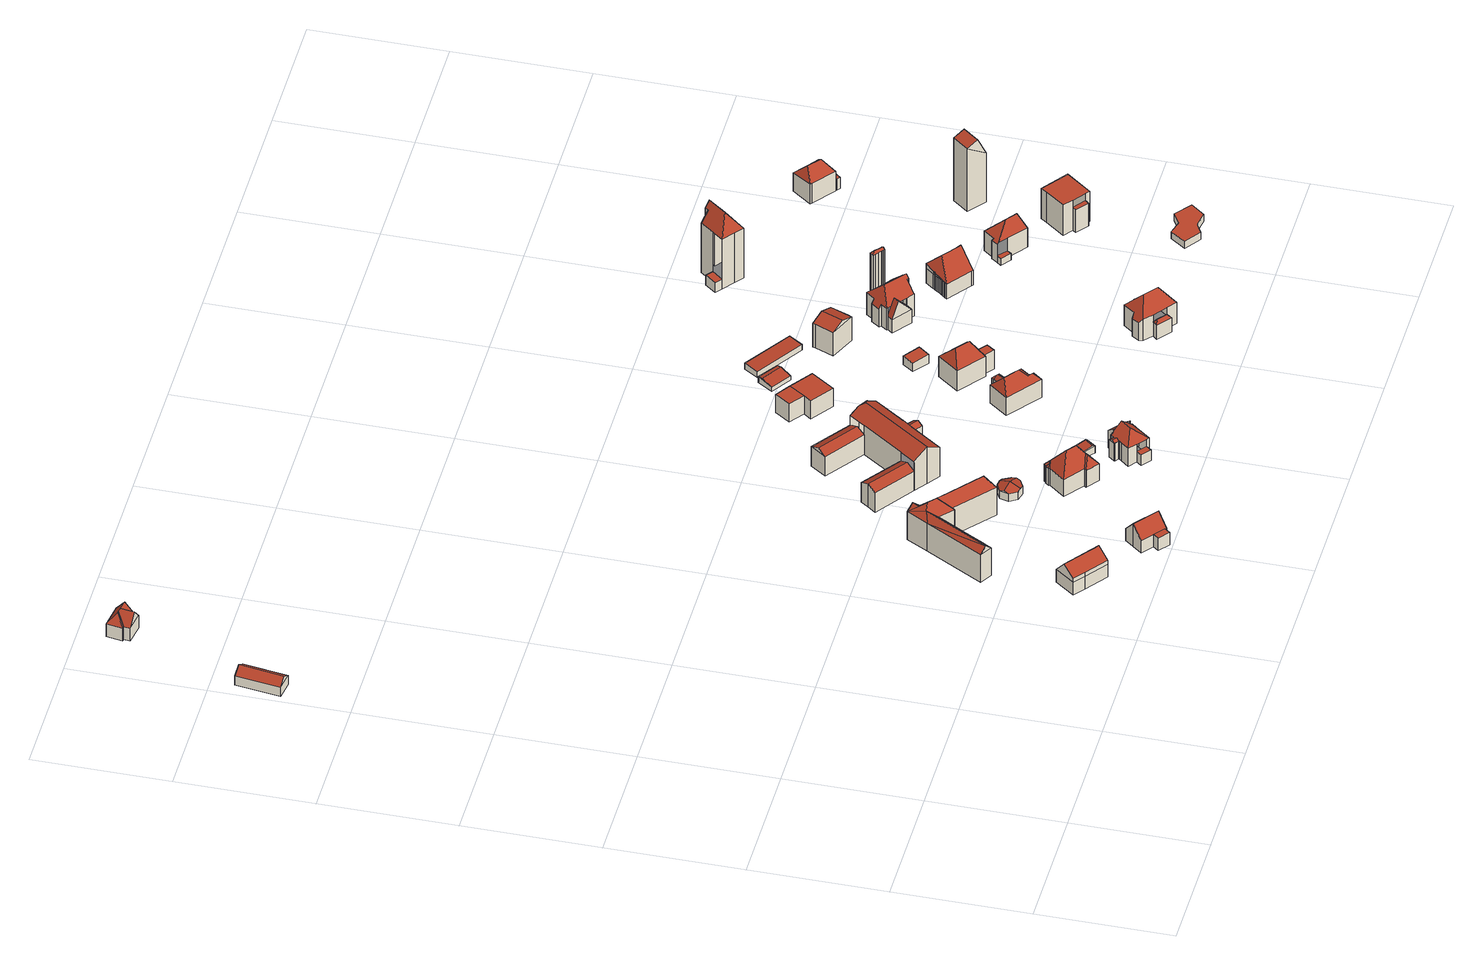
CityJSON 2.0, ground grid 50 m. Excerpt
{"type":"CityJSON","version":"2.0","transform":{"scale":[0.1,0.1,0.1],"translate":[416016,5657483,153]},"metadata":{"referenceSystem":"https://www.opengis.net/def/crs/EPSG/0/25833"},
"CityObjects":{
"building1":{"type":"Building","attributes":{"Dachtyp_tdc":"tdcFreeFormRoof","Gemeindeschluessel":14612000,"Dachneigung":33.38,"QualitaetDacherkennung":42,"Geometrietyp2DReferenz":"3000","measuredHeight":6.13,"function":"31001_9998","roofType":"5000"},"geometry":[{"type":"Solid","lod":"2","boundaries":[[[[0,1,2,3]],[[1,4,5,2]],[[4,6,7,5]],[[6,0,3,7]],[[8,6,4]],[[9,8,4,1]],[[9,1,0]],[[8,9,0,6]],[[3,2,5,7]]]],"semantics":{"surfaces":[{"type":"WallSurface"},{"type":"RoofSurface"},{"type":"GroundSurface"}],"values":[[0,0,0,0,0,1,0,1,2]]}}]},
"building2":{"type":"Building","attributes":{"Dachtyp_tdc":"tdcFreeFormRoof","Gemeindeschluessel":14612000,"Dachneigung":48.65,"QualitaetDacherkennung":30,"Geometrietyp2DReferenz":"3000","measuredHeight":9.93,"function":"31001_9998","roofType":"5000"},"geometry":[{"type":"Solid","lod":"2","boundaries":[[[[10,11,12,13]],[[11,14,15,12]],[[14,16,17,15]],[[16,18,19,17]],[[18,20,21,19]],[[20,22,23,21]],[[22,24,25,23]],[[24,10,13,25]],[[26,27,24,22]],[[26,22,20]],[[28,29,30,27,26,20,18]],[[28,18,16]],[[29,28,16,14]],[[31,30,29,14,11]],[[31,11,10]],[[27,30,31,10,24]],[[13,12,15,17,19,21,23,25]]]],"semantics":{"surfaces":[{"type":"WallSurface"},{"type":"RoofSurface"},{"type":"GroundSurface"}],"values":[[0,0,0,0,0,0,0,0,1,0,1,1,1,1,0,1,2]]}}]},
"building3":{"type":"Building","attributes":{"Dachtyp_tdc":"tdcFreeFormRoof","Gemeindeschluessel":14612000,"Dachneigung":50.04,"QualitaetDacherkennung":69,"Geometrietyp2DReferenz":"3000","measuredHeight":10.78,"function":"31001_9998","roofType":"5000"},"geometry":[{"type":"Solid","lod":"2","boundaries":[[[[32,33,34,35]],[[33,36,37,34]],[[36,38,39,37]],[[38,40,41,39]],[[40,42,43,41]],[[42,32,35,43]],[[42,40,38,44,45]],[[44,46,47,48,45]],[[42,45,48,32]],[[32,48,47,33]],[[33,47,46,36]],[[36,46,44,38]],[[35,34,37,39,41,43]]]],"semantics":{"surfaces":[{"type":"WallSurface"},{"type":"RoofSurface"},{"type":"GroundSurface"}],"values":[[0,0,0,0,0,0,1,1,0,0,0,0,2]]}}]},
"building4":{"type":"Building","attributes":{"Gemeindeschluessel":14612000,"Geometrietyp2DReferenz":"3000","function":"31001_9998","roofType":"9999"},"children":["building4-1","building4-2"]},
"building4-1":{"type":"BuildingPart","attributes":{"Dachtyp_tdc":"tdcPolyFlatRoof","Dachneigung":0,"QualitaetDacherkennung":60,"Geometrietyp2DReferenz":"3000","measuredHeight":5.41,"roofType":"1000"},"parents":["building4"],"geometry":[{"type":"MultiSurface","lod":"2","boundaries":[[[49,50,51,52,53]],[[54,55,56,57,58]],[[55,59,60,56]],[[59,49,53,60]],[[59,55,54,50,49]],[[53,52,57,56,60]]],"semantics":{"surfaces":[{"type":"WallSurface"},{"type":"RoofSurface"},{"type":"GroundSurface"}],"values":[0,0,0,0,1,2]}}]},
"building4-2":{"type":"BuildingPart","attributes":{"Dachtyp_tdc":"tdcGableRoof","Dachneigung":48.65,"QualitaetDacherkennung":72,"Geometrietyp2DReferenz":"3000","measuredHeight":10.09,"roofType":"3100"},"parents":["building4"],"geometry":[{"type":"MultiSurface","lod":"2","boundaries":[[[51,61,62,52]],[[61,63,64,62]],[[63,65,66,64]],[[65,67,68,66]],[[67,69,70,68]],[[69,71,72,70]],[[71,73,74,72]],[[73,75,76,74]],[[75,77,78,76]],[[77,79,80,78]],[[79,81,56,80]],[[81,58,57,56]],[[77,75,73,71,69,67,65]],[[65,63,61,51,58,81,79,77]],[[57,52,62,64,66,68,70,72,74,76,78,80,56]]],"semantics":{"surfaces":[{"type":"WallSurface"},{"type":"RoofSurface"},{"type":"GroundSurface"}],"values":[0,0,0,0,0,0,0,0,0,0,0,0,1,1,2]}}]},
"building5":{"type":"Building","attributes":{"Dachtyp_tdc":"tdcFreeFormRoof","Gemeindeschluessel":14612000,"Dachneigung":43.74,"QualitaetDacherkennung":14,"Geometrietyp2DReferenz":"3000","measuredHeight":16.21,"function":"31001_9998","roofType":"5000"},"geometry":[{"type":"Solid","lod":"2","boundaries":[[[[82,83,84,85]],[[83,86,87,84]],[[86,88,89,87]],[[88,90,91,89]],[[90,92,93,91]],[[92,94,95,93]],[[94,96,97,95]],[[96,98,99,97]],[[98,100,101,99]],[[100,102,103,101]],[[102,104,105,103]],[[104,106,107,105]],[[108,109,104,102]],[[108,102,100]],[[108,100,109]],[[100,110,109]],[[100,111,110]],[[98,111,100]],[[98,112,111]],[[112,98,96]],[[112,96,94]],[[111,90,88]],[[111,92,90]],[[111,94,92]],[[94,111,112]],[[113,110,111,88,86]],[[114,113,86,83]],[[115,116,114,83,82]],[[116,115,117,106]],[[109,110,113,114,116,106,104]],[[107,118,85,84,87,89,91,93,95,97,99,101,103,105]],[[115,82,117]],[[106,117,118,107]],[[117,82,85,118]]]],"semantics":{"surfaces":[{"type":"WallSurface"},{"type":"RoofSurface"},{"type":"GroundSurface"}],"values":[[0,0,0,0,0,0,0,0,0,0,0,0,1,0,1,1,1,1,1,1,0,1,1,1,1,1,1,1,1,1,2,1,0,0]]}}]},
"building6":{"type":"Building","attributes":{"Dachtyp_tdc":"tdcFreeFormRoof","Gemeindeschluessel":14612000,"Dachneigung":25.98,"QualitaetDacherkennung":74,"Geometrietyp2DReferenz":"3000","measuredHeight":5.3,"function":"31001_9998","roofType":"5000"},"geometry":[{"type":"Solid","lod":"2","boundaries":[[[[119,120,121,122]],[[120,123,124,121]],[[123,125,126,124]],[[125,127,128,126]],[[127,129,130,128]],[[129,131,132,130]],[[131,133,134,132]],[[133,119,122,134]],[[135,129,127,136,137]],[[133,131,135,137,138]],[[119,138,137,139,120]],[[137,136,125,123,139]],[[123,120,139]],[[127,125,136]],[[119,133,138]],[[131,129,135]],[[122,121,124,126,128,130,132,134]]]],"semantics":{"surfaces":[{"type":"WallSurface"},{"type":"RoofSurface"},{"type":"GroundSurface"}],"values":[[0,0,0,0,0,0,0,0,1,1,1,1,0,0,0,0,2]]}}]},
"building7":{"type":"Building","attributes":{"Dachtyp_tdc":"tdcFreeFormRoof","Gemeindeschluessel":14612000,"Dachneigung":52.3,"QualitaetDacherkennung":13,"Geometrietyp2DReferenz":"3000","measuredHeight":14.15,"function":"31001_9998","roofType":"5000"},"geometry":[{"type":"Solid","lod":"2","boundaries":[[[[140,141,142,143]],[[141,144,145,142]],[[144,146,147,145]],[[146,148,149,147]],[[148,150,151,149]],[[152,148,146]],[[153,154,152,146,144]],[[155,153,144,141]],[[156,157,155,141,140]],[[158,159,156,140,160]],[[158,160,161]],[[159,158,161,162]],[[157,163,164]],[[156,163,157]],[[159,163,156]],[[159,165,163]],[[159,166,165]],[[166,159,162]],[[157,164,167]],[[153,155,157,167,168]],[[154,153,168,150]],[[152,154,150,148]],[[151,169,170,171,172,173,174,175,176,177,143,142,145,147,149]],[[150,168,169,151]],[[168,167,170,169]],[[167,164,171,170]],[[164,163,172,171]],[[163,165,173,172]],[[165,166,174,173]],[[166,162,175,174]],[[162,161,176,175]],[[161,160,177,176]],[[160,140,143,177]]]],"semantics":{"surfaces":[{"type":"WallSurface"},{"type":"RoofSurface"},{"type":"GroundSurface"}],"values":[[0,0,0,0,0,1,1,1,1,1,1,1,1,1,1,1,1,1,1,1,1,1,2,0,0,0,0,0,0,0,0,0,0]]}}]},
"building8":{"type":"Building","attributes":{"Gemeindeschluessel":14612000,"Geometrietyp2DReferenz":"3000","function":"31001_9998","roofType":"9999"},"children":["building8-1","building8-2","building8-3","building8-4"]},
"building8-1":{"type":"BuildingPart","attributes":{"Dachtyp_tdc":"tdcGableAndHippedGRoof","Dachneigung":28.71,"QualitaetDacherkennung":65,"Geometrietyp2DReferenz":"3000","measuredHeight":15.86,"roofType":"9999"},"parents":["building8"],"geometry":[{"type":"MultiSurface","lod":"2","boundaries":[[[178,179,180,181,182]],[[179,183,184,180]],[[183,185,186,184]],[[185,187,188,189,186]],[[190,191,192,193,194,195]],[[196,197,198]],[[196,199,200,197]],[[199,201,202,200]],[[201,203,204,202]],[[203,205,206,207,204]],[[201,199,208]],[[199,196,191,190,187,185,183,208]],[[183,179,178,205,203,201,208]],[[181,180,184,186,189,209,194,193,197,200,202,204,207]]],"semantics":{"surfaces":[{"type":"WallSurface"},{"type":"RoofSurface"},{"type":"GroundSurface"}],"values":[0,0,0,0,0,0,0,0,0,0,1,1,1,2]}}]},
"building8-2":{"type":"BuildingPart","attributes":{"Dachtyp_tdc":"tdcGableRoof","Dachneigung":29.8,"QualitaetDacherkennung":53,"Geometrietyp2DReferenz":"3000","measuredHeight":11.71,"roofType":"3100"},"parents":["building8"],"geometry":[{"type":"MultiSurface","lod":"2","boundaries":[[[210,211,212]],[[182,210,212,213]],[[211,206,213,212]],[[214,181,207,215]],[[210,182,181,214]],[[206,211,215,207]],[[211,210,214,215]]],"semantics":{"surfaces":[{"type":"WallSurface"},{"type":"RoofSurface"},{"type":"GroundSurface"}],"values":[0,1,1,2,0,0,0]}}]},
"building8-3":{"type":"BuildingPart","attributes":{"Dachtyp_tdc":"tdcGableRoof","Dachneigung":25.13,"QualitaetDacherkennung":69,"Geometrietyp2DReferenz":"3000","measuredHeight":10.1,"roofType":"3100"},"parents":["building8"],"geometry":[{"type":"MultiSurface","lod":"2","boundaries":[[[216,217,218,219]],[[217,198,197,218]],[[192,216,219,193]],[[192,220,221,216]],[[220,198,217,221]],[[216,221,217]],[[219,218,197,193]]],"semantics":{"surfaces":[{"type":"WallSurface"},{"type":"RoofSurface"},{"type":"GroundSurface"}],"values":[0,0,0,1,1,0,2]}}]},
"building8-4":{"type":"BuildingPart","attributes":{"Dachtyp_tdc":"tdcGableRoof","Dachneigung":25.2,"QualitaetDacherkennung":73,"Geometrietyp2DReferenz":"3000","measuredHeight":10.19,"roofType":"3100"},"parents":["building8"],"geometry":[{"type":"MultiSurface","lod":"2","boundaries":[[[188,222,223,189]],[[222,224,225,223]],[[224,226,227,225]],[[226,195,194,227]],[[224,222,188,228]],[[228,195,226,224]],[[209,189,223,225,227,194]]],"semantics":{"surfaces":[{"type":"WallSurface"},{"type":"RoofSurface"},{"type":"GroundSurface"}],"values":[0,0,0,0,1,1,2]}}]},
"building9":{"type":"Building","attributes":{"Dachtyp_tdc":"tdcGableRoof","Gemeindeschluessel":14612000,"Dachneigung":11.15,"QualitaetDacherkennung":40,"Geometrietyp2DReferenz":"3000","measuredHeight":3.52,"function":"31001_9998","roofType":"3100"},"geometry":[{"type":"Solid","lod":"2","boundaries":[[[[229,230,231,232]],[[230,233,234,231]],[[233,235,236,234]],[[235,229,232,236]],[[233,230,237]],[[229,235,238]],[[230,229,238,237]],[[235,233,237,238]],[[232,231,234,236]]]],"semantics":{"surfaces":[{"type":"WallSurface"},{"type":"RoofSurface"},{"type":"GroundSurface"}],"values":[[0,0,0,0,0,0,1,1,2]]}}]},
"building10":{"type":"Building","attributes":{"Gemeindeschluessel":14612000,"Geometrietyp2DReferenz":"3000","function":"31001_9998","roofType":"9999"},"children":["building10-1","building10-2","building10-3","building10-4"]},
"building10-1":{"type":"BuildingPart","attributes":{"Dachtyp_tdc":"tdcPolyFlatRoof","Dachneigung":38.57,"QualitaetDacherkennung":44,"Geometrietyp2DReferenz":"3000","measuredHeight":9.66,"roofType":"2100"},"parents":["building10"],"geometry":[{"type":"MultiSurface","lod":"2","boundaries":[[[239,240,241,242]],[[240,243,244,245,241]],[[246,247,248]],[[246,249,250,247]],[[249,239,242,250]],[[249,246,251,252,253,243,240,239]],[[242,241,245,254,247,250]]],"semantics":{"surfaces":[{"type":"WallSurface"},{"type":"RoofSurface"},{"type":"GroundSurface"}],"values":[0,0,0,0,0,1,2]}}]},
"building10-2":{"type":"BuildingPart","attributes":{"Dachtyp_tdc":"tdcFreeFormRoof","Dachneigung":38.99,"QualitaetDacherkennung":50,"Geometrietyp2DReferenz":"3000","measuredHeight":11.46,"roofType":"5000"},"parents":["building10"],"geometry":[{"type":"MultiSurface","lod":"2","boundaries":[[[255,256,257]],[[255,258,259,256]],[[258,248,247,259]],[[244,260,241,245]],[[260,261,262,241]],[[261,263,264,262]],[[263,265,266,264]],[[265,267,268,266]],[[267,269,270,271,268]],[[272,273,274]],[[272,275,276,273]],[[275,277,278,276]],[[277,279,280,278]],[[279,281,282,283,280]],[[275,272,269,267,284]],[[267,265,263,261,260,244,253,285,284]],[[285,251,248,258,255,281,279,277,275,284]],[[283,256,259,247,254,245,241,262,264,266,268,271,273,276,278,280]]],"semantics":{"surfaces":[{"type":"WallSurface"},{"type":"RoofSurface"},{"type":"GroundSurface"}],"values":[0,0,0,0,0,0,0,0,0,0,0,0,0,0,1,1,1,2]}}]},
"building10-3":{"type":"BuildingPart","attributes":{"Dachtyp_tdc":"tdcPolyFlatRoof","Dachneigung":0,"QualitaetDacherkennung":44,"Geometrietyp2DReferenz":"3000","measuredHeight":4.56,"roofType":"1000"},"parents":["building10"],"geometry":[{"type":"MultiSurface","lod":"2","boundaries":[[[270,286,287,271]],[[286,288,289,287]],[[288,274,273,289]],[[274,288,286,270]],[[271,287,289,273]]],"semantics":{"surfaces":[{"type":"WallSurface"},{"type":"RoofSurface"},{"type":"GroundSurface"}],"values":[0,0,0,1,2]}}]},
"building10-4":{"type":"BuildingPart","attributes":{"Dachtyp_tdc":"tdcGableRoof","Dachneigung":26.55,"QualitaetDacherkennung":35,"Geometrietyp2DReferenz":"3000","measuredHeight":8.59,"roofType":"3100"},"parents":["building10"],"geometry":[{"type":"MultiSurface","lod":"2","boundaries":[[[282,290,291,283]],[[290,292,293,291]],[[292,294,295,293]],[[294,257,256,295]],[[294,296,297,257]],[[298,299,297,296,300]],[[290,298,300,292]],[[292,300,296,294]],[[282,299,298,290]],[[257,297,299,282]],[[256,283,291,293,295]]],"semantics":{"surfaces":[{"type":"WallSurface"},{"type":"RoofSurface"},{"type":"GroundSurface"}],"values":[0,0,0,0,1,1,0,0,0,0,2]}}]},
"building11":{"type":"Building","attributes":{"Dachtyp_tdc":"tdcFreeFormRoof","Gemeindeschluessel":14612000,"Dachneigung":45.89,"QualitaetDacherkennung":49,"Geometrietyp2DReferenz":"3000","measuredHeight":12.37,"function":"31001_9998","roofType":"5000"},"geometry":[{"type":"Solid","lod":"2","boundaries":[[[[301,302,303,304]],[[302,305,306,303]],[[305,307,308,306]],[[307,309,310,308]],[[309,311,312,310]],[[311,313,314,312]],[[313,315,316,314]],[[315,317,318,316]],[[317,319,320,318]],[[319,321,322,320]],[[321,323,324,322]],[[323,301,304,324]],[[325,326,323,321]],[[327,325,321,319]],[[328,329,327,319,317]],[[330,328,317,315]],[[331,330,315,313]],[[331,313,311]],[[332,329,328,330,331,311,309]],[[307,332,309]],[[305,332,307]],[[332,305,333]],[[333,305,302]],[[326,325,327,329,332,333,302,301]],[[326,301,323]],[[304,303,306,308,310,312,314,316,318,320,322,324]]]],"semantics":{"surfaces":[{"type":"WallSurface"},{"type":"RoofSurface"},{"type":"GroundSurface"}],"values":[[0,0,0,0,0,0,0,0,0,0,0,0,1,1,1,1,1,1,1,1,1,1,1,1,1,2]]}}]},
"building12":{"type":"Building","attributes":{"Gemeindeschluessel":14612000,"Geometrietyp2DReferenz":"3000","function":"31001_9998","roofType":"9999"},"children":["building12-1","building12-2"]},
"building12-1":{"type":"BuildingPart","attributes":{"Dachtyp_tdc":"tdcPolyFlatRoof","Dachneigung":0,"QualitaetDacherkennung":55,"Geometrietyp2DReferenz":"3000","measuredHeight":7.95,"roofType":"1000"},"parents":["building12"],"geometry":[{"type":"MultiSurface","lod":"2","boundaries":[[[334,335,336,337]],[[335,338,339,336]],[[338,340,341,339]],[[340,338,335,334]],[[337,336,339,341]]],"semantics":{"surfaces":[{"type":"WallSurface"},{"type":"RoofSurface"},{"type":"GroundSurface"}],"values":[0,0,0,1,2]}}]},
"building12-2":{"type":"BuildingPart","attributes":{"Dachtyp_tdc":"tdcPolyFlatRoof","Dachneigung":0,"QualitaetDacherkennung":43,"Geometrietyp2DReferenz":"3000","measuredHeight":7.96,"roofType":"1000"},"parents":["building12"],"geometry":[{"type":"MultiSurface","lod":"2","boundaries":[[[342,343,344,345]],[[343,346,347,344]],[[346,334,337,347]],[[342,345,341,340]],[[340,334,346,343,342]],[[345,344,347,337,341]]],"semantics":{"surfaces":[{"type":"WallSurface"},{"type":"RoofSurface"},{"type":"GroundSurface"}],"values":[0,0,0,0,1,2]}}]},
"building13":{"type":"Building","attributes":{"Gemeindeschluessel":14612000,"Geometrietyp2DReferenz":"3000","function":"31001_9998","roofType":"9999"},"children":["building13-1","building13-2"]},
"building13-1":{"type":"BuildingPart","attributes":{"Dachtyp_tdc":"tdcFreeFormRoof","Dachneigung":45.26,"QualitaetDacherkennung":52,"Geometrietyp2DReferenz":"3000","measuredHeight":13.83,"roofType":"5000"},"parents":["building13"],"geometry":[{"type":"MultiSurface","lod":"2","boundaries":[[[348,349,350,351]],[[352,353,354,355,356,357,358,359,360,361]],[[362,363,353,352]],[[363,364,354,353]],[[364,365,355,354]],[[365,366,356,355]],[[366,367,357,356]],[[367,368,357]],[[369,358,370]],[[369,349,359,358]],[[349,348,360,359]],[[348,371,361,360]],[[371,362,352,361]],[[349,369,367,366,350]],[[366,365,364,363,362,371,351,350]],[[371,348,351]]],"semantics":{"surfaces":[{"type":"RoofSurface"},{"type":"GroundSurface"},{"type":"WallSurface"}],"values":[0,1,2,2,2,2,2,2,2,2,2,2,2,0,0,0]}}]},
"building13-2":{"type":"BuildingPart","attributes":{"Dachtyp_tdc":"tdcPolyFlatRoof","Dachneigung":0,"QualitaetDacherkennung":32,"Geometrietyp2DReferenz":"3000","measuredHeight":8.23,"roofType":"1000"},"parents":["building13"],"geometry":[{"type":"MultiSurface","lod":"2","boundaries":[[[368,372,373,357]],[[372,374,375,373]],[[374,376,377,375]],[[376,370,358,377]],[[370,376,374,372,368]],[[373,375,377,358,357]]],"semantics":{"surfaces":[{"type":"WallSurface"},{"type":"RoofSurface"},{"type":"GroundSurface"}],"values":[0,0,0,0,1,2]}}]},
"building14":{"type":"Building","attributes":{"Dachtyp_tdc":"tdcGableRoof","Gemeindeschluessel":14612000,"Dachneigung":13.04,"QualitaetDacherkennung":32,"Geometrietyp2DReferenz":"3000","measuredHeight":3,"function":"31001_9998","roofType":"3100"},"geometry":[{"type":"Solid","lod":"2","boundaries":[[[[378,379,380,381]],[[379,382,383,380]],[[382,384,385,383]],[[384,378,381,385]],[[382,379,386]],[[378,384,387]],[[379,378,387,386]],[[384,382,386,387]],[[381,380,383,385]]]],"semantics":{"surfaces":[{"type":"WallSurface"},{"type":"RoofSurface"},{"type":"GroundSurface"}],"values":[[0,0,0,0,0,0,1,1,2]]}}]},
"building15":{"type":"Building","attributes":{"Dachtyp_tdc":"tdcPolyFlatRoof","Gemeindeschluessel":14612000,"Dachneigung":2.73,"QualitaetDacherkennung":61,"Geometrietyp2DReferenz":"3000","measuredHeight":4,"function":"31001_9998","roofType":"2100"},"geometry":[{"type":"Solid","lod":"2","boundaries":[[[[388,389,390,391]],[[389,392,393,390]],[[392,394,395,393]],[[394,388,391,395]],[[394,392,389,388]],[[391,390,393,395]]]],"semantics":{"surfaces":[{"type":"WallSurface"},{"type":"RoofSurface"},{"type":"GroundSurface"}],"values":[[0,0,0,0,1,2]]}}]},
"building16":{"type":"Building","attributes":{"Dachtyp_tdc":"tdcPolyFlatRoof","Gemeindeschluessel":14612000,"Dachneigung":2.88,"QualitaetDacherkennung":59,"Geometrietyp2DReferenz":"3000","measuredHeight":2.66,"function":"31001_9998","roofType":"2100"},"geometry":[{"type":"Solid","lod":"2","boundaries":[[[[396,397,398,399]],[[397,400,401,398]],[[400,402,403,401]],[[402,396,399,403]],[[402,400,397,396]],[[399,398,401,403]]]],"semantics":{"surfaces":[{"type":"WallSurface"},{"type":"RoofSurface"},{"type":"GroundSurface"}],"values":[[0,0,0,0,1,2]]}}]},
"building17":{"type":"Building","attributes":{"Dachtyp_tdc":"tdcFreeFormRoof","Gemeindeschluessel":14612000,"Dachneigung":18.8,"QualitaetDacherkennung":51,"Geometrietyp2DReferenz":"3000","measuredHeight":12.11,"function":"31001_9998","roofType":"5000"},"geometry":[{"type":"Solid","lod":"2","boundaries":[[[[404,405,406,407]],[[405,408,409,406]],[[408,410,411,409]],[[410,412,413,411]],[[412,414,415,413]],[[414,416,417,415]],[[416,418,419,417]],[[418,404,407,419]],[[412,410,420,421,418,416,414]],[[420,408,405,404,421]],[[418,421,404]],[[408,420,410]],[[407,406,409,411,413,415,417,419]]]],"semantics":{"surfaces":[{"type":"WallSurface"},{"type":"RoofSurface"},{"type":"GroundSurface"}],"values":[[0,0,0,0,0,0,0,0,1,1,0,0,2]]}}]},
"building18":{"type":"Building","attributes":{"Gemeindeschluessel":14612000,"Geometrietyp2DReferenz":"3000","function":"31001_9998","roofType":"9999"},"children":["building18-1","building18-2"]},
"building18-1":{"type":"BuildingPart","attributes":{"Dachtyp_tdc":"tdcFreeFormRoof","Dachneigung":46.02,"QualitaetDacherkennung":62,"Geometrietyp2DReferenz":"3000","measuredHeight":14.53,"roofType":"5000"},"parents":["building18"],"geometry":[{"type":"MultiSurface","lod":"2","boundaries":[[[422,423,424,425]],[[423,426,424]],[[422,427,428]],[[427,429,430,431,432,433,434,428]],[[433,435,436,437,438,434]],[[438,439,423,422,428,434]],[[440,441,442,443,444,445,446,447,448,449,450,425,424]],[[439,438,441,440,451]],[[438,437,442,441]],[[437,436,443,442]],[[436,435,444,443]],[[435,433,445,444]],[[433,432,446,445]],[[432,431,447,446]],[[431,430,448,447]],[[430,429,449,448]],[[429,427,450,449]],[[427,422,425,450]]],"semantics":{"surfaces":[{"type":"WallSurface"},{"type":"RoofSurface"},{"type":"GroundSurface"}],"values":[0,0,1,1,1,1,2,0,0,0,0,0,0,0,0,0,0,0]}}]},
"building18-2":{"type":"BuildingPart","attributes":{"Dachtyp_tdc":"tdcFreeFormRoof","Dachneigung":51.22,"QualitaetDacherkennung":11,"Geometrietyp2DReferenz":"3000","measuredHeight":7.49,"roofType":"5000"},"parents":["building18"],"geometry":[{"type":"MultiSurface","lod":"2","boundaries":[[[452,453,454,455]],[[453,451,440,454]],[[426,452,455,424]],[[456,457,426,451]],[[456,451,453]],[[457,456,453,452]],[[457,452,426]],[[455,454,440,424]]],"semantics":{"surfaces":[{"type":"WallSurface"},{"type":"RoofSurface"},{"type":"GroundSurface"}],"values":[0,0,0,1,1,1,1,2]}}]},
"building19":{"type":"Building","attributes":{"Gemeindeschluessel":14612000,"Geometrietyp2DReferenz":"3000","function":"31001_9998","roofType":"9999"},"children":["building19-1","building19-2","building19-3"]},
"building19-1":{"type":"BuildingPart","attributes":{"Dachtyp_tdc":"tdcFreeFormRoof","Dachneigung":37.74,"QualitaetDacherkennung":8,"Geometrietyp2DReferenz":"3000","measuredHeight":25.17,"roofType":"5000"},"parents":["building19"],"geometry":[{"type":"MultiSurface","lod":"2","boundaries":[[[458,459,460,461]],[[459,462,463,460]],[[462,464,465,463]],[[464,466,467,465]],[[466,468,469,467]],[[468,470,471,472,469]],[[473,458,461,474,475]],[[468,466,464,462,459,458,476]],[[458,473,476]],[[473,470,468,476]],[[461,460,463,465,467,469,472,474]]],"semantics":{"surfaces":[{"type":"WallSurface"},{"type":"RoofSurface"},{"type":"GroundSurface"}],"values":[0,0,0,0,0,0,0,1,1,1,2]}}]},
"building19-2":{"type":"BuildingPart","attributes":{"Dachtyp_tdc":"tdcFreeFormRoof","Dachneigung":43.71,"QualitaetDacherkennung":18,"Geometrietyp2DReferenz":"3000","measuredHeight":14.65,"roofType":"5000"},"parents":["building19"],"geometry":[{"type":"MultiSurface","lod":"2","boundaries":[[[477,478,479,480,471,475,481,482]],[[481,483,484,485,486,487,482]],[[488,489,490,474,472,491,492,493,494,495,496,497,498,499,500,501,502,503,504]],[[487,486,503,502]],[[486,485,504,503]],[[485,484,488,504]],[[487,505,506,507,508,509,510,511,512,513,477,482]],[[484,483,489,488]],[[483,481,490,489]],[[481,475,474,490]],[[471,480,491,472]],[[480,479,492,491]],[[479,478,493,492]],[[478,477,494,493]],[[477,513,495,494]],[[513,512,496,495]],[[512,511,497,496]],[[511,510,498,497]],[[510,509,499,498]],[[509,508,500,499]],[[508,514,500]],[[505,487,502,501,515]]],"semantics":{"surfaces":[{"type":"RoofSurface"},{"type":"GroundSurface"},{"type":"WallSurface"}],"values":[0,0,1,2,2,2,0,2,2,2,2,2,2,2,2,2,2,2,2,2,2,2]}}]},
"building19-3":{"type":"BuildingPart","attributes":{"Dachtyp_tdc":"tdcGableRoof","Dachneigung":48.77,"QualitaetDacherkennung":7,"Geometrietyp2DReferenz":"3000","measuredHeight":12.52,"roofType":"3100"},"parents":["building19"],"geometry":[{"type":"MultiSurface","lod":"2","boundaries":[[[514,516,517,500]],[[516,518,519,517]],[[518,515,501,519]],[[518,516,520]],[[516,514,507,521,520]],[[515,518,520,521,506]],[[500,517,519,501]]],"semantics":{"surfaces":[{"type":"WallSurface"},{"type":"RoofSurface"},{"type":"GroundSurface"}],"values":[0,0,0,0,1,1,2]}}]},
"building20":{"type":"Building","attributes":{"Dachtyp_tdc":"tdcFreeFormRoof","Gemeindeschluessel":14612000,"Dachneigung":46.88,"QualitaetDacherkennung":39,"Geometrietyp2DReferenz":"3000","measuredHeight":13.38,"function":"31001_9998","roofType":"5000"},"geometry":[{"type":"Solid","lod":"2","boundaries":[[[[522,523,524,525]],[[523,526,527,524]],[[526,528,529,527]],[[528,530,531,529]],[[530,532,533,531]],[[532,534,535,533]],[[534,536,537,535]],[[536,538,539,537]],[[538,540,541,539]],[[540,542,543,541]],[[542,544,545,543]],[[544,546,547,545]],[[546,548,549,547]],[[548,550,551,549]],[[550,552,553,551]],[[552,554,555,553]],[[554,556,557,555]],[[556,558,559,557]],[[558,522,525,559]],[[560,561,562,563,564,565,566,567,568,569,570,571,523,572]],[[558,573,574,572,523,522]],[[575,560,572,574,576,577]],[[550,575,577,552]],[[552,577,576,554]],[[554,576,574,573,556]],[[548,560,575,550]],[[546,561,560,548]],[[556,573,558]],[[526,571,570,528]],[[523,571,526]],[[528,570,569,530]],[[536,566,565,538]],[[538,565,564,540]],[[540,564,563,542]],[[542,563,562,544]],[[544,562,561,546]],[[525,524,527,529,531,533,535,537,539,541,543,545,547,549,551,553,555,557,559]],[[530,569,568,532]],[[532,568,567,534]],[[534,567,566,536]]]],"semantics":{"surfaces":[{"type":"WallSurface"},{"type":"RoofSurface"},{"type":"GroundSurface"}],"values":[[0,0,0,0,0,0,0,0,0,0,0,0,0,0,0,0,0,0,0,1,1,1,0,0,0,0,0,0,0,0,0,0,0,0,0,0,2,0,0,0]]}}]},
"building21":{"type":"Building","attributes":{"Gemeindeschluessel":14612000,"Geometrietyp2DReferenz":"3000","function":"31001_9998","roofType":"9999"},"children":["building21-1","building21-2"]},
"building21-1":{"type":"BuildingPart","attributes":{"Dachtyp_tdc":"tdcHipRoof","Dachneigung":48.75,"QualitaetDacherkennung":47,"Geometrietyp2DReferenz":"3000","measuredHeight":13.02,"roofType":"3200"},"parents":["building21"],"geometry":[{"type":"MultiSurface","lod":"2","boundaries":[[[578,579,580,581,582]],[[579,583,584,580]],[[583,585,586,584]],[[585,587,588,586]],[[587,589,590,588]],[[589,591,592,590]],[[591,593,594,592]],[[593,595,596,594]],[[595,597,598,599,596]],[[595,593,600]],[[585,583,579,578,601,602]],[[593,591,589,587,585,602,600]],[[601,597,595,600,602]],[[581,580,584,586,588,590,592,594,596,599,603]]],"semantics":{"surfaces":[{"type":"WallSurface"},{"type":"RoofSurface"},{"type":"GroundSurface"}],"values":[0,0,0,0,0,0,0,0,0,1,1,1,1,2]}}]},
"building21-2":{"type":"BuildingPart","attributes":{"Dachtyp_tdc":"tdcPolyFlatRoof","Dachneigung":0,"QualitaetDacherkennung":59,"Geometrietyp2DReferenz":"3000","measuredHeight":2.91,"roofType":"1000"},"parents":["building21"],"geometry":[{"type":"MultiSurface","lod":"2","boundaries":[[[604,582,581,605]],[[598,606,607,599]],[[606,604,605,607]],[[606,598,608,582,604]],[[605,581,603,599,607]]],"semantics":{"surfaces":[{"type":"WallSurface"},{"type":"RoofSurface"},{"type":"GroundSurface"}],"values":[0,0,0,1,2]}}]},
"building22":{"type":"Building","attributes":{"Gemeindeschluessel":14612000,"Geometrietyp2DReferenz":"3000","function":"31001_9998","roofType":"9999"},"children":["building22-1","building22-2"]},
"building22-1":{"type":"BuildingPart","attributes":{"Dachtyp_tdc":"tdcFreeFormRoof","Dachneigung":54.51,"QualitaetDacherkennung":2,"Geometrietyp2DReferenz":"3000","measuredHeight":28.34,"roofType":"5000"},"parents":["building22"],"geometry":[{"type":"MultiSurface","lod":"2","boundaries":[[[609,610,611,612]],[[610,613,614,611]],[[613,615,616,614]],[[615,617,618,616]],[[617,619,618]],[[620,621,622,623,624]],[[621,625,626,622]],[[625,627,628,626]],[[627,629,630,628]],[[629,631,632,630]],[[631,633,634,632]],[[633,609,612,634]],[[629,627,625,621,620,617,635]],[[617,615,613,635]],[[613,610,609,633,631,629,635]],[[612,611,614,616,618,623,622,626,628,630,632,634]]],"semantics":{"surfaces":[{"type":"WallSurface"},{"type":"RoofSurface"},{"type":"GroundSurface"}],"values":[0,0,0,0,0,0,0,0,0,0,0,0,1,1,1,2]}}]},
"building22-2":{"type":"BuildingPart","attributes":{"Dachtyp_tdc":"tdcPolyFlatRoof","Dachneigung":0,"QualitaetDacherkennung":43,"Geometrietyp2DReferenz":"3000","measuredHeight":4.21,"roofType":"1000"},"parents":["building22"],"geometry":[{"type":"MultiSurface","lod":"2","boundaries":[[[636,624,623,637]],[[619,638,639,618]],[[638,636,637,639]],[[638,619,624,636]],[[637,623,618,639]]],"semantics":{"surfaces":[{"type":"WallSurface"},{"type":"RoofSurface"},{"type":"GroundSurface"}],"values":[0,0,0,1,2]}}]},
"building23":{"type":"Building","attributes":{"Dachtyp_tdc":"tdcPolyFlatRoof","Gemeindeschluessel":14612000,"Dachneigung":0,"QualitaetDacherkennung":0,"Geometrietyp2DReferenz":"3000","BezugspunktDach":"2000","measuredHeight":3,"function":"31001_9998"},"geometry":[{"type":"MultiSurface","lod":"2","boundaries":[[[640,641,642,643,644,645,646,647]],[[647,646,648,649]],[[646,645,650,648]],[[645,644,651,650]],[[644,643,652,651]],[[643,642,653,652]],[[642,641,654,653]],[[641,640,655,654]],[[640,647,649,655]],[[649,648,650,651,652,653,654,655]]],"semantics":{"surfaces":[{"type":"RoofSurface"},{"type":"WallSurface"},{"type":"GroundSurface"}],"values":[0,1,1,1,1,1,1,1,1,2]}}]},
"building24":{"type":"Building","attributes":{"Gemeindeschluessel":14612000,"Geometrietyp2DReferenz":"3000","function":"31001_9998","roofType":"9999"},"children":["building24-1","building24-2"]},
"building24-1":{"type":"BuildingPart","attributes":{"Dachtyp_tdc":"tdcPolyFlatRoof","Dachneigung":0,"QualitaetDacherkennung":70,"Geometrietyp2DReferenz":"3000","measuredHeight":13.2,"roofType":"1000"},"parents":["building24"],"geometry":[{"type":"MultiSurface","lod":"2","boundaries":[[[656,657,658,659]],[[657,660,661,662,658]],[[663,664,665,666,667]],[[664,668,669,665]],[[668,670,671,669]],[[670,656,659,671]],[[670,668,664,663,660,657,656]],[[659,658,662,666,665,669,671]]],"semantics":{"surfaces":[{"type":"WallSurface"},{"type":"RoofSurface"},{"type":"GroundSurface"}],"values":[0,0,0,0,0,0,1,2]}}]},
"building24-2":{"type":"BuildingPart","attributes":{"Dachtyp_tdc":"tdcPolyFlatRoof","Dachneigung":5.24,"QualitaetDacherkennung":36,"Geometrietyp2DReferenz":"3000","measuredHeight":10.08,"roofType":"2100"},"parents":["building24"],"geometry":[{"type":"MultiSurface","lod":"2","boundaries":[[[661,672,673,662]],[[672,674,675,673]],[[674,667,666,675]],[[667,674,672,661]],[[662,673,675,666]]],"semantics":{"surfaces":[{"type":"WallSurface"},{"type":"RoofSurface"},{"type":"GroundSurface"}],"values":[0,0,0,1,2]}}]},
"building25":{"type":"Building","attributes":{"Dachtyp_tdc":"tdcFreeFormRoof","Gemeindeschluessel":14612000,"Dachneigung":64.22,"QualitaetDacherkennung":5,"Geometrietyp2DReferenz":"3000","measuredHeight":28.8,"function":"31001_9998","roofType":"5000"},"geometry":[{"type":"Solid","lod":"2","boundaries":[[[[676,677,678,679]],[[677,680,681,678]],[[680,682,683,681]],[[682,684,685,683]],[[684,676,679,685]],[[686,687,680,677]],[[676,684,682,687,686]],[[682,680,687]],[[677,676,686]],[[679,678,681,683,685]]]],"semantics":{"surfaces":[{"type":"WallSurface"},{"type":"RoofSurface"},{"type":"GroundSurface"}],"values":[[0,0,0,0,0,1,1,0,0,2]]}}]},
"building26":{"type":"Building","attributes":{"Gemeindeschluessel":14612000,"Geometrietyp2DReferenz":"3000","function":"31001_9998","roofType":"9999"},"children":["building26-1","building26-2"]},
"building26-1":{"type":"BuildingPart","attributes":{"Dachtyp_tdc":"tdcHipRoof","Dachneigung":44.33,"QualitaetDacherkennung":55,"Geometrietyp2DReferenz":"3000","measuredHeight":12.58,"roofType":"3200"},"parents":["building26"],"geometry":[{"type":"MultiSurface","lod":"2","boundaries":[[[688,689,690,691]],[[689,692,690]],[[693,694,695,696,697]],[[694,698,699,695]],[[698,700,701,699]],[[700,702,703,701]],[[702,704,705,703]],[[704,688,691,705]],[[700,698,706]],[[693,689,688,707]],[[698,694,693,707,706]],[[688,704,702,700,706,707]],[[691,690,696,695,699,701,703,705]]],"semantics":{"surfaces":[{"type":"WallSurface"},{"type":"RoofSurface"},{"type":"GroundSurface"}],"values":[0,0,0,0,0,0,0,0,1,1,1,1,2]}}]},
"building26-2":{"type":"BuildingPart","attributes":{"Dachtyp_tdc":"tdcPolyFlatRoof","Dachneigung":0,"QualitaetDacherkennung":52,"Geometrietyp2DReferenz":"3000","measuredHeight":4.8,"roofType":"1000"},"parents":["building26"],"geometry":[{"type":"MultiSurface","lod":"2","boundaries":[[[692,708,709,690]],[[708,710,711,709]],[[710,712,713,711]],[[712,697,696,713]],[[697,712,710,708,692]],[[690,709,711,713,696]]],"semantics":{"surfaces":[{"type":"WallSurface"},{"type":"RoofSurface"},{"type":"GroundSurface"}],"values":[0,0,0,0,1,2]}}]}
},
"vertices":[
[75,2736,67],[6,2746,67],[6,2746,28],[75,2736,28],[30,2911,67],[30,2911,28],[99,2900,67],[99,2900,28],[65,2906,90],[40,2741,90],
[213,3291,113],[137,3302,113],[137,3302,58],[213,3291,58],[141,3326,113],[141,3326,58],[133,3327,113],[133,3327,58],[142,3387,113],[142,3387,58],[232,3374,113],[232,3374,58],[224,3313,113],[224,3313,58],[216,3314,113],[216,3314,58],[228,3343,149],[191,3349,148],[167,3353,148],[175,3352,148],[182,3343,157],[175,3297,157],
[1297,174,70],[1217,234,70],[1217,234,15],[1297,174,15],[1177,265,70],[1177,265,15],[1231,338,71],[1231,338,15],[1272,308,71],[1272,308,15],[1353,247,70],[1353,247,15],[1205,303,123],[1326,212,123],[1177,265,88],[1217,234,88],[1297,174,88],
[1450,35,90],[1465,55,90],[1465,55,88],[1465,55,36],[1450,35,36],[1505,25,90],[1505,24,90],[1505,24,36],[1505,25,36],[1505,25,88],[1489,4,90],[1489,4,36],
[1465,56,88],[1465,56,36],[1424,88,88],[1424,88,36],[1451,122,137],[1451,122,36],[1476,155,89],[1476,155,36],[1527,116,89],[1527,116,36],[1532,123,78],[1532,123,36],[1568,95,78],[1568,95,36],[1563,88,89],[1563,88,36],[1537,55,137],[1537,55,36],[1510,20,88],[1510,20,36],[1505,24,88],
[1538,619,129],[1397,739,129],[1397,739,8],[1538,619,8],[1388,730,129],[1388,730,8],[1340,774,129],[1340,774,8],[1265,641,129],[1265,641,8],[1247,609,129],[1247,609,8],[1221,562,129],[1221,562,8],[1176,588,129],[1176,588,8],[1298,804,129],[1298,804,8],[1342,884,129],[1342,884,8],[1387,858,129],[1387,858,8],[1383,851,129],[1383,851,8],[1445,796,129],[1445,796,8],[1365,871,153],[1351,846,153],[1355,818,170],[1333,815,153],[1199,575,153],[1385,791,170],[1394,792,165],[1543,665,165],[1421,768,164],[1587,677,129],[1587,677,8],
[1580,554,89],[1563,584,88],[1563,584,55],[1580,554,55],[1571,616,88],[1571,616,55],[1602,633,88],[1602,633,55],[1634,624,88],[1634,624,55],[1650,595,88],[1650,595,55],[1643,562,88],[1643,562,55],[1612,546,88],[1612,546,55],[1646,577,94],[1618,628,94],[1606,589,108],[1595,550,94],[1567,601,94],
[1696,352,135],[1625,406,135],[1625,406,61],[1696,352,61],[1673,467,135],[1673,467,61],[1670,470,135],[1670,470,61],[1680,483,135],[1680,483,61],[1683,481,135],[1683,481,61],[1681,471,146],[1693,470,153],[1684,469,146],[1699,416,203],[1737,358,172],[1732,390,202],[1693,344,138],[1730,349,172],[1690,344,135],[1692,342,135],[1736,309,135],[1773,358,135],[1805,400,135],[1742,317,135],[1739,314,135],[1764,431,135],[1690,490,135],[1690,490,61],[1764,431,61],[1805,400,61],[1773,358,61],[1742,317,61],[1739,314,61],[1736,309,61],[1692,342,61],[1690,344,61],
[1738,964,168],[1655,846,168],[1655,846,41],[1738,964,41],[1738,964,147],[1608,879,200],[1608,879,41],[1561,912,168],[1561,912,41],[1560,912,168],[1560,912,126],[1560,912,41],[1601,970,168],[1708,1122,168],[1708,1122,126],[1708,1122,41],[1601,970,41],[1601,970,127],[1750,1181,168],[1750,1181,41],[1750,1181,125],[1781,1160,189],[1781,1160,41],[1814,1137,189],[1814,1137,41],[1845,1115,168],[1845,1115,41],[1764,1000,168],[1764,1000,144],[1764,1000,41],[1788,1134,200],[1581,941,41],
[1777,937,147],[1802,973,144],[1788,953,159],[1750,980,159],[1777,937,41],[1802,973,41],
[1565,1223,126],[1607,1282,125],[1607,1282,41],[1565,1223,41],[1729,1151,142],[1585,1252,142],
[1417,1013,126],[1417,1013,41],[1438,1043,143],[1438,1043,41],[1459,1073,126],[1459,1073,41],[1581,941,143],
[1900,391,93],[1875,358,92],[1875,358,62],[1900,391,62],[1800,425,79],[1800,425,62],[1828,457,79],[1828,457,62],[1869,364,97],[1896,395,97],
[1976,278,133],[1959,257,154],[1959,257,58],[1976,278,58],[1959,256,154],[1959,256,143],[1959,256,58],[1901,301,155],[1901,301,58],[1901,301,143],[1918,323,133],[1918,323,58],[1912,293,155],[1930,279,154],[1948,265,154],[1930,279,58],
[1885,297,135],[1885,297,58],[1885,297,134],[1893,307,135],[1893,307,58],[1959,257,143],[1967,250,135],[1967,250,58],[1954,234,135],[1954,234,58],[1945,222,135],[1945,222,58],[1910,177,135],[1910,177,58],[1900,184,135],[1900,184,104],[1900,184,58],[1867,210,135],[1867,210,58],[1867,210,104],[1837,233,135],[1837,233,58],[1858,260,136],[1858,260,58],[1868,272,136],[1868,272,58],[1867,273,135],[1867,273,134],[1867,273,58],[1902,241,173],[1930,279,173],
[1885,165,104],[1885,165,58],[1852,191,104],[1852,191,58],
[1855,283,134],[1855,283,58],[1852,285,134],[1852,285,58],[1870,308,134],[1870,308,58],[1859,293,144],[1874,282,144],[1855,283,136],[1867,273,136],[1852,285,136],
[2090,595,166],[1967,690,166],[1967,690,88],[2090,595,88],[2020,759,166],[2020,759,88],[2026,755,166],[2026,755,88],[2043,741,166],[2043,741,88],[2053,754,166],[2053,754,88],[2059,762,166],[2059,762,88],[2085,743,166],[2085,743,88],[2069,722,166],[2069,722,88],[2128,676,166],[2128,676,88],[2102,642,166],[2102,642,88],[2117,630,166],[2117,630,88],[2071,638,189],[2086,626,189],[2067,668,212],[2047,719,182],[2052,680,212],[2062,740,183],[2061,747,177],[2052,680,211],[2014,708,211],
[1848,1366,138],[1794,1404,138],[1794,1404,59],[1848,1366,59],[1834,1462,138],[1834,1462,59],[1889,1425,138],[1889,1425,59],
[1972,1367,138],[1911,1279,138],[1911,1279,59],[1972,1367,59],[1828,1337,138],[1828,1337,59],
[2041,878,187],[2139,803,187],[2145,861,237],[2099,897,237],[2126,939,99],[2131,945,99],[2152,928,99],[2148,922,99],[2200,882,99],[2170,844,99],[2147,814,99],[2139,803,99],[2041,878,99],[2101,958,99],[2126,939,187],[2131,945,179],[2152,928,179],[2148,922,187],[2200,882,187],[2170,844,187],[2170,844,181],[2147,814,187],[2147,814,181],[2101,958,187],
[2208,815,181],[2208,815,99],[2204,809,181],[2204,809,99],[2186,785,181],[2186,785,99],
[1960,1552,97],[2034,1504,97],[2034,1504,71],[1960,1552,71],[1998,1449,90],[1998,1449,71],[1924,1497,90],[1924,1497,71],[2023,1488,101],[1949,1536,101],
[2132,1000,164],[2077,1043,161],[2077,1043,124],[2132,1000,124],[2108,1083,161],[2108,1083,124],[2163,1040,164],[2163,1040,124],
[2202,1502,92],[2171,1451,88],[2171,1451,65],[2202,1502,65],[1993,1565,88],[1993,1565,65],[2026,1615,92],[2026,1615,65],
[2127,1331,199],[2155,1399,199],[2155,1399,96],[2127,1331,96],[2159,1411,199],[2159,1411,96],[2257,1371,199],[2257,1371,96],[2252,1358,199],[2252,1358,96],[2246,1344,199],[2246,1344,96],[2230,1305,199],[2230,1305,96],[2224,1291,199],[2224,1291,96],[2208,1391,217],[2176,1311,217],
[2588,245,173],[2555,270,173],[2555,270,81],[2588,245,81],[2555,270,142],[2651,325,173],[2587,310,227],[2600,365,173],[2606,372,163],[2579,393,164],[2574,385,173],[2534,416,173],[2535,350,227],[2501,373,173],[2488,376,158],[2468,349,158],[2472,334,173],[2505,308,173],[2505,308,81],[2472,334,81],[2468,349,81],[2488,376,81],[2501,373,81],[2534,416,81],[2574,385,81],[2579,393,81],[2606,372,81],[2600,365,81],[2651,325,81],[2505,308,142],
[2540,252,142],[2489,292,142],[2489,292,81],[2540,252,81],[2506,293,156],[2538,268,156],
[2334,1252,399],[2352,1239,399],[2352,1239,154],[2334,1252,154],[2361,1232,399],[2361,1232,154],[2371,1224,399],[2371,1224,154],[2373,1222,399],[2373,1222,154],[2368,1216,405],[2368,1216,154],[2363,1209,399],[2363,1209,249],[2363,1209,154],[2324,1239,399],[2324,1239,154],[2324,1239,249],[2336,1241,405],
[2370,1136,300],[2381,1151,283],[2375,1156,283],[2397,1184,249],[2302,1257,249],[2295,1195,300],[2278,1225,249],[2269,1231,232],[2245,1200,233],[2253,1194,249],[2236,1172,249],[2269,1231,154],[2278,1225,154],[2302,1257,154],[2397,1184,154],[2375,1156,154],[2381,1151,154],[2370,1136,154],[2362,1126,154],[2357,1131,154],[2349,1121,154],[2334,1102,154],[2332,1098,154],[2307,1118,154],[2240,1169,154],[2236,1172,154],[2253,1194,154],[2245,1200,154],[2240,1169,249],[2252,1160,249],[2283,1136,249],[2307,1118,249],[2332,1098,249],[2334,1102,253],[2349,1121,276],[2357,1131,288],[2362,1126,288],[2307,1118,215],[2240,1169,212],
[2292,1098,215],[2292,1098,154],[2225,1150,212],[2225,1150,154],[2247,1133,279],[2262,1152,279],
[2524,946,225],[2437,1011,225],[2437,1011,161],[2524,946,161],[2442,1017,225],[2442,1017,161],[2446,1022,225],[2446,1022,161],[2450,1028,225],[2450,1028,161],[2451,1029,225],[2451,1029,161],[2454,1033,225],[2454,1033,161],[2459,1039,225],[2459,1039,161],[2464,1046,225],[2464,1046,161],[2467,1051,225],[2467,1051,161],[2472,1057,225],[2472,1057,161],[2476,1063,225],[2476,1063,161],[2480,1068,225],[2480,1068,161],[2503,1098,225],[2503,1098,161],[2596,1029,225],[2596,1029,161],[2588,1018,225],[2588,1018,161],[2570,994,225],[2570,994,161],[2544,960,225],[2544,960,161],[2530,941,225],[2530,941,161],[2503,1098,246],[2480,1068,239],[2476,1063,238],[2472,1057,236],[2467,1051,235],[2464,1046,233],[2459,1039,232],[2454,1033,230],[2451,1029,229],[2450,1028,229],[2446,1022,228],[2442,1017,226],[2502,1044,294],[2544,960,250],[2569,993,294],[2596,1029,246],[2570,994,294],[2588,1018,261],
[2654,888,249],[2671,910,249],[2671,910,170],[2654,888,170],[2654,888,199],[2677,905,255],[2677,905,170],[2708,945,254],[2708,945,170],[2718,938,254],[2718,938,170],[2719,939,252],[2719,939,170],[2735,927,252],[2735,927,170],[2808,871,253],[2808,871,170],[2759,807,254],[2759,807,170],[2690,860,255],[2690,860,199],[2690,860,170],[2771,847,300],[2660,883,255],[2732,877,300],[2660,883,170],
[2642,873,199],[2642,873,170],[2678,845,199],[2678,845,170],[2660,883,199],
[2545,1816,301],[2490,1745,301],[2490,1745,83],[2545,1816,83],[2475,1727,301],[2475,1727,83],[2444,1752,301],[2444,1752,83],[2401,1785,301],[2401,1785,83],[2401,1785,126],[2433,1826,301],[2470,1874,301],[2470,1874,83],[2433,1826,83],[2433,1826,126],[2493,1856,342],[2493,1856,83],[2503,1869,342],[2503,1869,83],[2518,1858,367],[2518,1858,83],[2526,1851,351],[2526,1851,83],[2516,1838,351],[2516,1838,83],[2467,1793,367],
[2409,1845,126],[2409,1845,83],[2377,1804,126],[2377,1804,83],
[2945,304,143],[3004,263,143],[3041,284,143],[3100,275,143],[3140,326,143],[3080,374,143],[3035,347,143],[2984,361,143],[3035,347,113],[2984,361,113],[3080,374,113],[3140,326,113],[3100,275,113],[3041,284,113],[3004,263,113],[2945,304,113],
[3027,731,290],[2956,637,290],[2956,637,158],[3027,731,158],[2941,648,290],[2941,648,259],[2941,648,158],[2896,683,290],[2863,707,290],[2863,707,158],[2896,683,158],[2896,683,259],[2915,778,290],[2915,778,158],[2933,801,290],[2933,801,158],
[2932,636,257],[2932,636,158],[2887,670,257],[2887,670,158],
[3010,1012,343],[2945,1063,402],[2945,1063,128],[3010,1012,128],[2992,1121,402],[2992,1121,128],[3047,1079,368],[3047,1079,128],[3057,1071,342],[3057,1071,128],[2983,1034,416],[3029,1093,416],
[3020,1598,193],[2994,1565,196],[2994,1565,113],[3020,1598,113],[2994,1565,161],[2964,1526,199],[2883,1587,199],[2883,1587,113],[2964,1526,113],[2964,1526,161],[2875,1593,199],[2875,1593,113],[2929,1665,193],[2929,1665,113],[2967,1637,193],[2967,1637,113],[2980,1627,193],[2980,1627,113],[2922,1612,239],[2968,1577,239],
[3012,1552,161],[3012,1552,113],[2981,1513,161],[2981,1513,113],[2971,1521,161],[2971,1521,113]
]}
